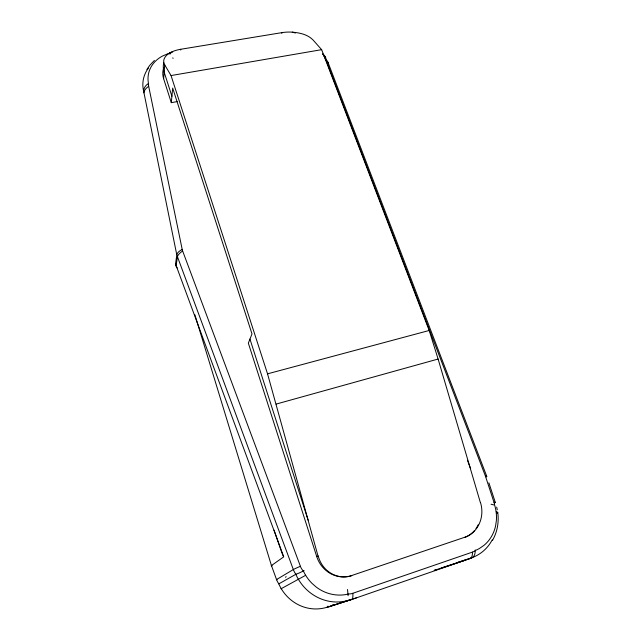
<?xml version="1.0" encoding="UTF-8"?>
<svg xmlns="http://www.w3.org/2000/svg" width="641" height="641" viewBox="0 0 641 641"><rect width="100%" height="100%" fill="white"/><g stroke="black" fill="none" stroke-linecap="round" stroke-linejoin="round"><path stroke-width="0.96" d="M177.172 101.599L171.299 102.656L163.631 78.731L164.705 64.861C161.372 59.541 166.684 53.956 171.484 52.065A21.61 9.735 -2.9 0 1 180.746 49.269L282 32.619A20.832 9.198 -0.3 0 1 292.248 32.154C299.603 32.739 307.6 34.446 312.96 39.894L321.646 49.669L429.19 330.484L438.107 359.04L480.373 502.576M171.299 102.656L172.669 88.065L251.993 333.921L248.347 343.143L316.766 556.676A28.581 26.89 71.7 0 0 351.524 575.586L464.557 537.318A27.675 24.943 60.7 0 0 474.404 530.692M180.682 50.038L180.754 49.285M475.237 550.042A18.26 8.293 65 0 1 472.313 557.55A18.301 16.402 63.8 0 1 470.109 558.511L351.613 599.519A19.006 17.724 76.4 0 1 348.952 600.192A46.368 43.668 73.6 0 1 295.813 574.312L278.835 583.855A17.059 16.209 83.1 0 1 276.551 579.56L271.439 565.554L283.747 556.837L176.083 265.422L175.578 263.651L176.804 254.982L293.33 569.537A18.797 17.828 78.3 0 0 295.886 574.296M281.808 33.372L282 32.619M492.52 540.323C497.36 531.942 499.067 522.022 497.745 512.471M146.909 69.476L149.73 65.358L154.401 60.422M148.159 84.163L148.56 83.875A34.334 28.605 12.3 0 1 162.309 56.144L167.461 53.916A34.334 28.605 12.3 0 1 170.057 53.155M281.471 588.414L281.014 588.791L305.356 575.458M322.752 53.988A10.673 8.734 20.6 0 1 323.937 55.847L326.277 60.671L485.477 476.223L494.227 503.065A13.068 11.642 59.5 0 1 494.62 505.092A39.782 35.776 60.9 0 1 496.094 511.726A39.694 35.696 60.9 0 1 496.382 520.524L495.573 525.981A39.694 35.696 60.9 0 1 483.915 545.395L479.468 548.464A39.694 35.696 60.9 0 1 475.718 550.298A13.189 11.802 63.5 0 1 472.489 552.093L352.806 593.294A13.685 12.756 75.9 0 1 348.688 593.943L345.651 594.584A41.136 38.716 73 0 1 316.269 587.1L312.023 583.398A41.104 38.684 73 0 1 305.645 575.273L305.469 575.386M316.766 556.676L318 555.947L267.545 373.839L171.043 75.558L164.705 64.861M356.54 597.813L329.266 606.682A17.227 16.137 80.2 0 1 326.878 607.291L348.904 600.216M434.229 570.37L436.745 569.504M457.818 562.325L459.196 561.869M459.893 561.636L461.288 561.179M461.993 560.947L464.837 560.01M465.55 559.769L467.001 559.297M467.722 559.056L472.153 557.598A44.766 40.327 61.2 0 0 492.216 539.882M441.304 567.99L470.109 558.511A18.26 6.25 69.9 0 0 472.489 552.093M434.334 570.354L465.534 560.09M276.151 404.086L438.107 359.04M267.545 373.839L429.19 330.484M171.043 75.558L321.646 49.669M176.571 265.927L176.427 265.807A16.161 5.913 -16.7 0 1 175.578 263.651M326.277 60.671L326.293 60.727A14.887 7.532 -22.3 0 1 328.456 64.645M328.248 63.01L486.767 476.343M467.441 460.262L470.622 468.651M148.56 83.875A11.338 9.463 10.8 0 0 148.688 86.335L182.196 249.445A11.971 10.801 11.4 0 0 182.637 250.992L300.717 567.101A13.565 12.852 77.7 0 0 303.457 571.155A40.944 38.54 73.1 0 0 305.645 575.273M274.06 530.123L281.215 550.899A45.359 8.533 73.5 0 0 281.752 552.334L281.968 552.903A12.339 2.252 73.5 0 0 283.482 556.62M495.277 502.344L488.883 482.809M171.9 96.23L164.144 72.096A24.134 19.983 12.7 0 1 163.776 62.65M249.95 339.089L308.137 520.139M194.888 314.787L271.439 565.554A16.49 0.785 -20.3 0 0 272.113 565.707M496.671 507.111L497.28 509.747M148.408 68.106A38.789 32.411 12.2 0 0 143.72 91.607L176.78 254.789A16.562 6.394 -11.3 0 1 182.196 249.445M352.806 593.294A18.958 4.303 72.1 0 1 351.613 599.519L329.266 606.682A17.163 3.517 72.5 0 1 327.88 606.122M326.838 607.307A42.074 39.798 78.1 0 1 278.771 583.871M285.606 577.373A16.714 1.803 -57.6 0 1 286.086 576.539M182.637 250.992A16.546 6.001 -20.1 0 0 177.389 256.985L176.147 265.614A16.209 5.753 -20.1 0 0 177.237 267.906M276.936 579.616A16.57 0.457 -22 0 1 276.551 579.56L293.33 569.537A18.268 0.561 -22 0 1 300.389 566.299M347.502 589.488A18.966 1.082 82 0 1 348.103 595.705M304.106 570.602A18.228 1.723 -30.5 0 1 296.222 574.088M496.254 511.758A17.483 2.219 -5.5 0 1 497.104 513.185M494.011 502.336A17.347 1.074 -16.2 0 1 494.732 502.84M491.07 504.251A17.387 2.548 3.3 0 1 493.794 504.956M333.753 605.128A17.139 3.59 72.4 0 1 332.535 604.743M143.904 92.857A15.584 8.541 -9.7 0 1 148.688 86.335M143.648 91.607A15.624 10.641 -2.2 0 1 147.742 83.915M325.957 59.942A14.919 7.043 -27.8 0 1 327.904 64.188M485.477 476.223A17.187 1.338 -17.9 0 1 486.118 476.96M323.937 55.847A14.895 7.099 -27.8 0 1 325.965 59.733M170.778 52.891A11.161 9.206 12.1 0 1 171.484 52.618M170.121 54.036A15.849 1.627 69.2 0 1 170.145 52.738M173.054 58.411A15.552 1.635 64.3 0 1 172.822 57.826M322.655 54.06A14.919 8.413 -33.4 0 1 325.275 57.305M172.477 52.201A15.809 3.029 79 0 1 172.701 52.009M169.072 53.94A24.134 19.983 12.7 0 1 171.484 52.065M292.248 32.146A23.196 18.95 19 0 1 295.405 33.044M163.631 78.731A23.869 19.831 12.6 0 1 163.687 67.938M478.146 524.819A27.675 24.943 60.7 0 1 475.983 528.649M351.773 575.69A29.013 27.058 -86.3 0 1 318.176 555.891M480.486 502.504A27.827 25.344 82.9 0 1 464.901 537.382"/></g></svg>
